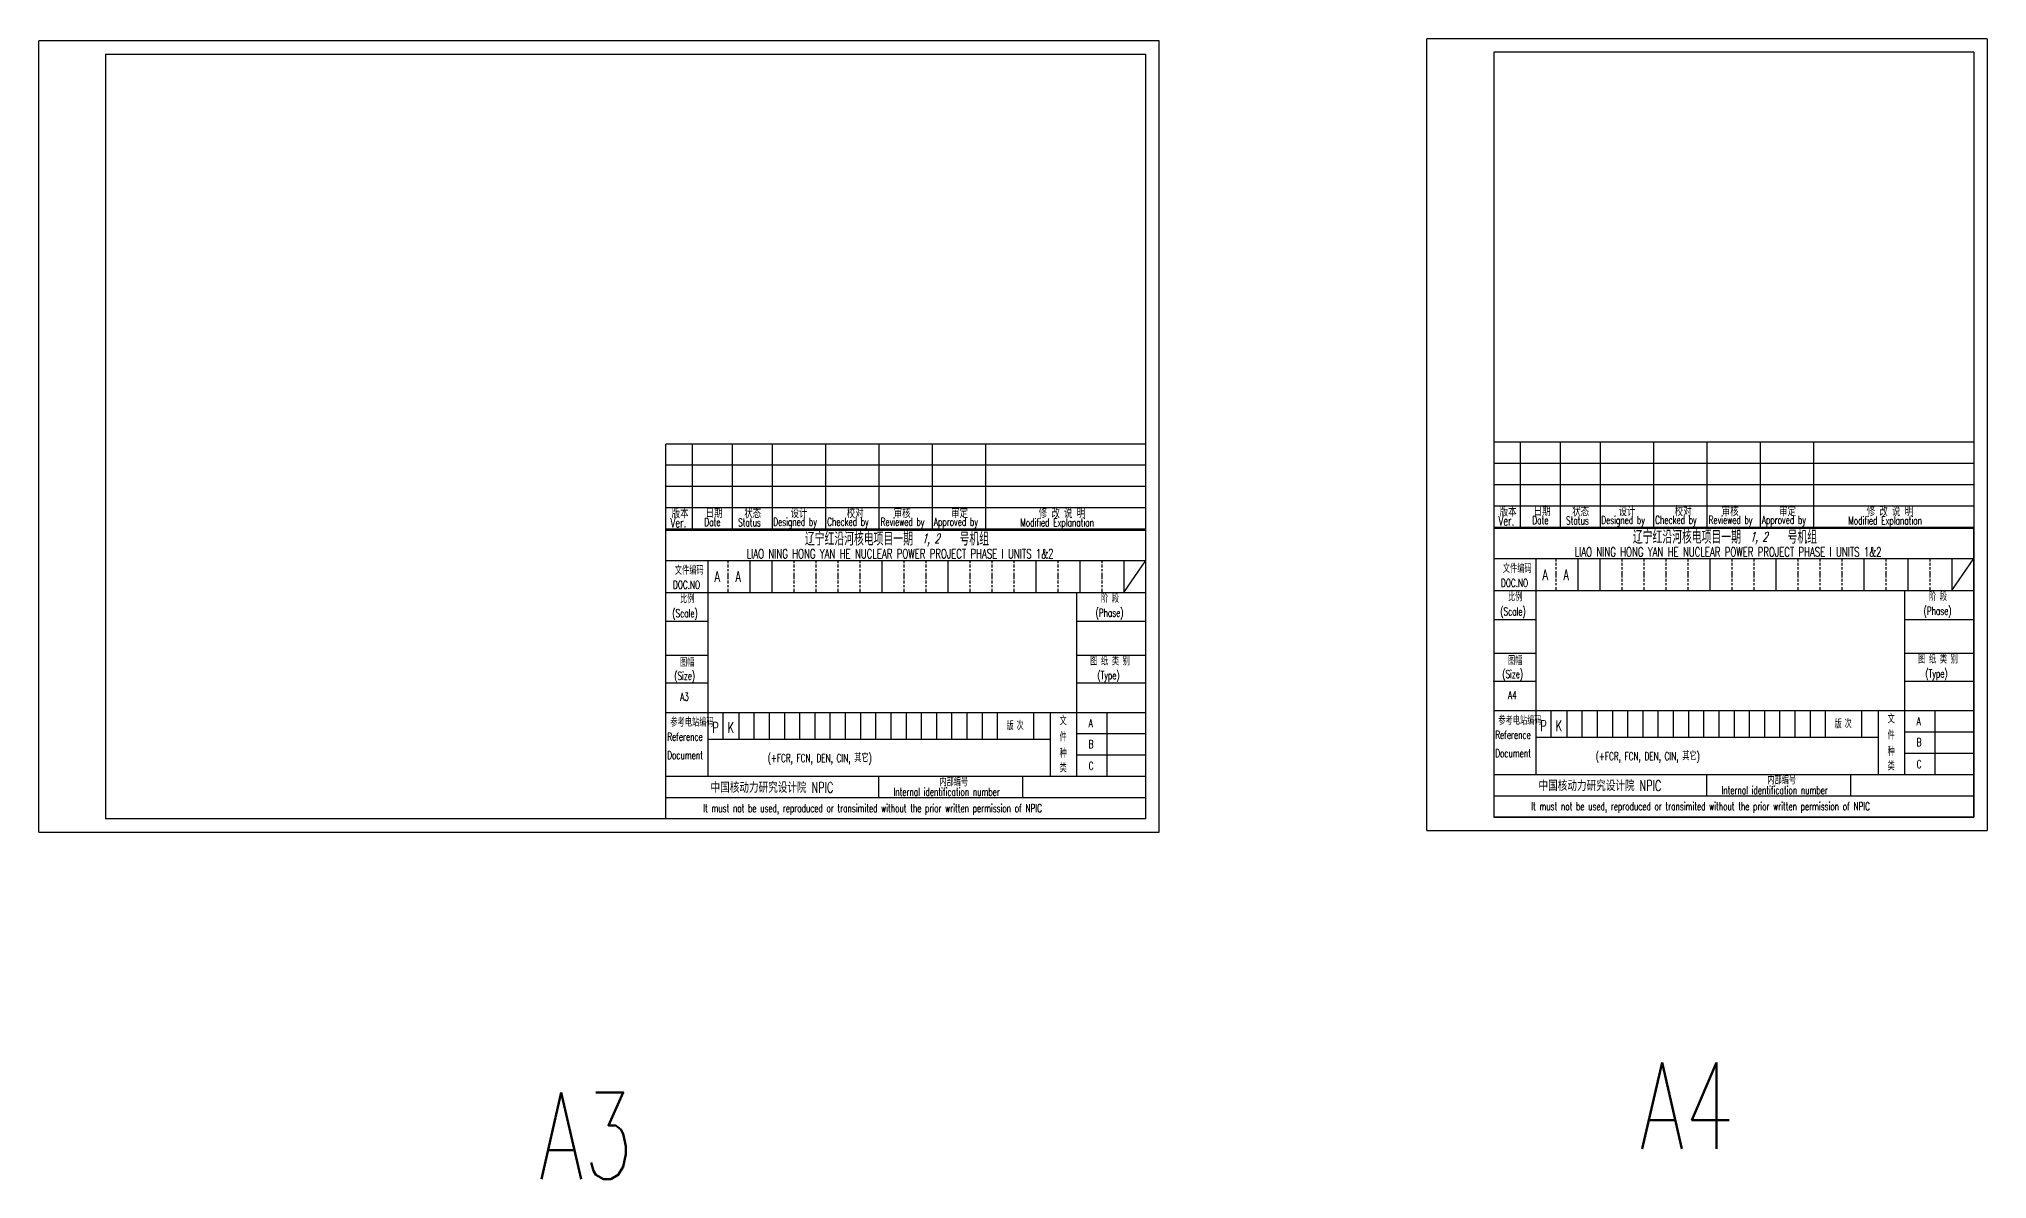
# Model space of a CAD drawing. Extents: x 2963 to 8481, y 2091 to 3069.
# Drawn here: x 7750 to 8481, y 2095 to 2523 of the extents above; entities that cross this region are included whole.
import ezdxf
from ezdxf.enums import TextEntityAlignment as Align

# ---------------------------------------------------------------- set-up
doc = ezdxf.new("R2010")
doc.units = 0
doc.header["$LTSCALE"] = 20
doc.header["$MEASUREMENT"] = 0
doc.layers.get('0').update_dxf_attribs({"linetype": 'CONTINUOUS'})
doc.layers.add('粗实线', color=7, linetype='CONTINUOUS')
doc.layers.add('细实线', color=3, linetype='CONTINUOUS')
doc.styles.add('HZ', font='romans.shx', dxfattribs={"width": 0.667, "bigfont": 'hztxt.shx'})
doc.styles.add('ROMANS', font='romans.shx', dxfattribs={"width": 0.667, "oblique": 15, "bigfont": 'hztxt3.shx'})
doc.styles.add('TEXT', font='romans.shx', dxfattribs={"width": 0.667, "bigfont": 'hztxt3.shx'})
doc.styles.add('ZHAN1', font='romans.shx', dxfattribs={"width": 0.67, "bigfont": 'hztxt3.shx'})

msp = doc.modelspace()

# ---------------------------------------------------------------- linework, layer by layer
for p, q in [((8295.7293, 2518.2871), (8295.7293, 2231.2871)), ((8475.7293, 2518.2871), (8295.7293, 2518.2871)), ((8475.7293, 2518.2871), (8475.7293, 2231.2871)), ((8165.2527, 2230.5958), (8165.2527, 2339.2958)), ((8475.7293, 2231.2871), (8475.7293, 2339.9871)), ((7985.2527, 2327.5958), (8165.2527, 2327.5958)), ((8295.7293, 2328.2871), (8475.7293, 2328.2871)), ((8295.7293, 2316.2871), (8475.7293, 2316.2871)), ((8449.8534, 2247.2871), (8449.8534, 2316.2871)), ((7985.2527, 2315.5958), (8165.2527, 2315.5958)), ((8139.3768, 2246.5958), (8139.3768, 2315.5958)), ((7985.2527, 2292.0987), (8001.064, 2292.0987)), ((8139.3768, 2292.0987), (8165.2527, 2292.0987)), ((8295.7293, 2292.79), (8311.5406, 2292.79)), ((8449.8534, 2292.79), (8475.7293, 2292.79)), ((7985.2527, 2270.5958), (8129.5062, 2270.5958)), ((7985.2527, 2270.5958), (8165.2527, 2270.5958)), ((8129.5062, 2246.5958), (8129.5062, 2270.5958)), ((8150.8298, 2246.5958), (8150.8298, 2270.5958)), ((8295.7293, 2271.2871), (8439.9828, 2271.2871)), ((8295.7293, 2271.2871), (8475.7293, 2271.2871)), ((8439.9828, 2247.2871), (8439.9828, 2271.2871)), ((8461.3064, 2247.2871), (8461.3064, 2271.2871)), ((8001.064, 2260.5692), (8129.5062, 2260.5692)), ((8311.5406, 2261.2605), (8439.9828, 2261.2605)), ((7985.2527, 2246.5958), (8165.2527, 2246.5958)), ((8295.7293, 2247.2871), (8475.7293, 2247.2871)), ((8165.2527, 2230.5958), (7985.2527, 2230.5958)), ((8295.7293, 2231.2871), (8475.7293, 2231.2871)), ((8475.7293, 2231.2871), (8295.7293, 2231.2871))]:
    msp.add_line(p, q)
at = {"linetype": 'Continuous'}
for p, q in [((8001.064, 2327.5958), (8001.064, 2246.5958)), ((8311.5406, 2328.2871), (8311.5406, 2247.2871))]:
    msp.add_line(p, q, dxfattribs=at)
at = {"layer": '粗实线'}
msp.add_line((8475.7293, 2231.2871), (8475.7293, 2339.9871), dxfattribs=at)
for points in [[(7775.2527, 2517.5958), (7775.2527, 2230.5958)], [(7775.2527, 2517.5958), (8165.2527, 2517.5958)], [(8165.2527, 2230.5958), (8165.2527, 2517.5958)], [(8475.7293, 2406.9871), (8475.7293, 2231.2871)], [(8165.2527, 2230.5958), (7775.2527, 2230.5958)], [(8165.2527, 2230.5958), (7985.2527, 2230.5958)], [(8475.7293, 2231.2871), (8295.7293, 2231.2871)]]:
    msp.add_lwpolyline(points, dxfattribs=at)
at = {"layer": '细实线'}
for p, q in [((7750.2527, 2225.5958), (7750.2527, 2522.5958)), ((8170.2527, 2522.5958), (7750.2527, 2522.5958)), ((8170.2527, 2225.5958), (8170.2527, 2522.5958)), ((8270.7293, 2226.2871), (8270.7293, 2523.2871)), ((8480.7293, 2523.2871), (8270.7293, 2523.2871)), ((8480.7293, 2523.2871), (8480.7293, 2226.2871)), ((8008.5027, 2327.5958), (8008.5027, 2326.5169)), ((8008.5027, 2326.0539), (8008.5027, 2324.9946)), ((8008.5027, 2324.3241), (8008.5027, 2323.5647)), ((8008.5027, 2322.9368), (8008.5027, 2321.5958)), ((8016.7527, 2327.5958), (8016.7527, 2321.5958)), ((8025.0027, 2327.5958), (8025.0027, 2321.5958)), ((8033.2527, 2327.5958), (8033.2527, 2326.5169)), ((8033.2527, 2326.0539), (8033.2527, 2324.9946)), ((8033.2527, 2324.3241), (8033.2527, 2323.5647)), ((8041.5027, 2327.5958), (8041.5027, 2326.5169)), ((8041.5027, 2326.0539), (8041.5027, 2324.9946)), ((8041.5027, 2324.3241), (8041.5027, 2323.5647)), ((8049.7527, 2327.5958), (8049.7527, 2326.5169)), ((8049.7527, 2326.0539), (8049.7527, 2324.9946)), ((8049.7527, 2324.3241), (8049.7527, 2323.5647)), ((8058.0027, 2327.5958), (8058.0027, 2326.5169)), ((8058.0027, 2326.0539), (8058.0027, 2324.9946)), ((8058.0027, 2324.3241), (8058.0027, 2323.5647)), ((8066.2527, 2327.5958), (8066.2527, 2315.5958)), ((8066.2527, 2327.5958), (8066.2527, 2326.5169)), ((8066.2527, 2326.0539), (8066.2527, 2324.9946)), ((8066.2527, 2324.3241), (8066.2527, 2323.5647)), ((8074.5027, 2327.5958), (8074.5027, 2326.5169)), ((8074.5027, 2326.0539), (8074.5027, 2324.9946)), ((8074.5027, 2324.3241), (8074.5027, 2323.5647)), ((8082.7527, 2327.5958), (8082.7527, 2326.5169)), ((8082.7527, 2326.0539), (8082.7527, 2324.9946)), ((8082.7527, 2324.3241), (8082.7527, 2323.5647)), ((8091.0027, 2327.5958), (8091.0027, 2315.5958)), ((8099.2527, 2327.5958), (8099.2527, 2326.5169)), ((8099.2527, 2326.0539), (8099.2527, 2324.9946)), ((8099.2527, 2324.3241), (8099.2527, 2323.5647)), ((8107.5027, 2327.5958), (8107.5027, 2326.5169)), ((8107.5027, 2326.0539), (8107.5027, 2324.9946)), ((8107.5027, 2324.3241), (8107.5027, 2323.5647)), ((8115.7527, 2327.5958), (8115.7527, 2326.5169)), ((8115.7527, 2326.0539), (8115.7527, 2324.9946)), ((8115.7527, 2324.3241), (8115.7527, 2323.5647)), ((8124.0027, 2327.5958), (8124.0027, 2321.5958)), ((8132.2527, 2327.5958), (8132.2527, 2326.5169)), ((8132.2527, 2326.0539), (8132.2527, 2324.9946)), ((8132.2527, 2324.3241), (8132.2527, 2323.5647)), ((8140.5027, 2327.5958), (8140.5027, 2321.5958)), ((8148.7527, 2327.5958), (8148.7527, 2326.5169)), ((8148.7527, 2326.0539), (8148.7527, 2324.9946)), ((8148.7527, 2324.3241), (8148.7527, 2323.5647)), ((8157.0027, 2327.5958), (8157.0027, 2321.5958)), ((8157.0027, 2315.5958), (8165.2527, 2327.5958)), ((8318.9793, 2328.2871), (8318.9793, 2327.2082)), ((8318.9793, 2326.7452), (8318.9793, 2325.6859)), ((8318.9793, 2325.0154), (8318.9793, 2324.2559)), ((8318.9793, 2323.6281), (8318.9793, 2322.2871)), ((8327.2293, 2328.2871), (8327.2293, 2322.2871)), ((8335.4793, 2328.2871), (8335.4793, 2322.2871)), ((8343.7293, 2328.2871), (8343.7293, 2327.2082)), ((8343.7293, 2326.7452), (8343.7293, 2325.6859)), ((8343.7293, 2325.0154), (8343.7293, 2324.2559)), ((8351.9793, 2328.2871), (8351.9793, 2327.2082)), ((8351.9793, 2326.7452), (8351.9793, 2325.6859)), ((8351.9793, 2325.0154), (8351.9793, 2324.2559)), ((8360.2293, 2328.2871), (8360.2293, 2327.2082)), ((8360.2293, 2326.7452), (8360.2293, 2325.6859)), ((8360.2293, 2325.0154), (8360.2293, 2324.2559)), ((8368.4793, 2328.2871), (8368.4793, 2327.2082)), ((8368.4793, 2326.7452), (8368.4793, 2325.6859)), ((8368.4793, 2325.0154), (8368.4793, 2324.2559)), ((8376.7293, 2328.2871), (8376.7293, 2316.2871)), ((8376.7293, 2328.2871), (8376.7293, 2327.2082)), ((8376.7293, 2326.7452), (8376.7293, 2325.6859)), ((8376.7293, 2325.0154), (8376.7293, 2324.2559)), ((8384.9793, 2328.2871), (8384.9793, 2327.2082)), ((8384.9793, 2326.7452), (8384.9793, 2325.6859)), ((8384.9793, 2325.0154), (8384.9793, 2324.2559)), ((8393.2293, 2328.2871), (8393.2293, 2327.2082)), ((8393.2293, 2326.7452), (8393.2293, 2325.6859)), ((8393.2293, 2325.0154), (8393.2293, 2324.2559)), ((8401.4793, 2328.2871), (8401.4793, 2316.2871)), ((8409.7293, 2328.2871), (8409.7293, 2327.2082)), ((8409.7293, 2326.7452), (8409.7293, 2325.6859)), ((8409.7293, 2325.0154), (8409.7293, 2324.2559)), ((8417.9793, 2328.2871), (8417.9793, 2327.2082)), ((8417.9793, 2326.7452), (8417.9793, 2325.6859)), ((8417.9793, 2325.0154), (8417.9793, 2324.2559)), ((8426.2293, 2328.2871), (8426.2293, 2327.2082)), ((8426.2293, 2326.7452), (8426.2293, 2325.6859)), ((8426.2293, 2325.0154), (8426.2293, 2324.2559)), ((8434.4793, 2328.2871), (8434.4793, 2322.2871)), ((8442.7293, 2328.2871), (8442.7293, 2327.2082)), ((8442.7293, 2326.7452), (8442.7293, 2325.6859)), ((8442.7293, 2325.0154), (8442.7293, 2324.2559)), ((8450.9793, 2328.2871), (8450.9793, 2322.2871)), ((8459.2293, 2328.2871), (8459.2293, 2327.2082)), ((8459.2293, 2326.7452), (8459.2293, 2325.6859)), ((8459.2293, 2325.0154), (8459.2293, 2324.2559)), ((8467.4793, 2328.2871), (8467.4793, 2322.2871)), ((8467.4793, 2316.2871), (8475.7293, 2328.2871)), ((8008.5027, 2321.5958), (8008.5027, 2320.5169)), ((8008.5027, 2320.0539), (8008.5027, 2318.9946)), ((8008.5027, 2318.3241), (8008.5027, 2317.5647)), ((8008.5027, 2316.9368), (8008.5027, 2315.5958)), ((8016.7527, 2321.5958), (8016.7527, 2315.5958)), ((8025.0027, 2321.5958), (8025.0027, 2315.5958)), ((8033.2527, 2316.9368), (8033.2527, 2315.5958)), ((8041.5027, 2316.9368), (8041.5027, 2315.5958)), ((8049.7527, 2316.9368), (8049.7527, 2315.5958)), ((8058.0027, 2316.9368), (8058.0027, 2315.5958)), ((8066.2527, 2316.9368), (8066.2527, 2315.5958)), ((8074.5027, 2316.9368), (8074.5027, 2315.5958)), ((8082.7527, 2316.9368), (8082.7527, 2315.5958)), ((8099.2527, 2316.9368), (8099.2527, 2315.5958)), ((8107.5027, 2316.9368), (8107.5027, 2315.5958)), ((8115.7527, 2316.9368), (8115.7527, 2315.5958)), ((8124.0027, 2321.5958), (8124.0027, 2315.5958)), ((8132.2527, 2316.9368), (8132.2527, 2315.5958)), ((8140.5027, 2321.5958), (8140.5027, 2315.5958)), ((8148.7527, 2316.9368), (8148.7527, 2315.5958)), ((8157.0027, 2321.5958), (8157.0027, 2315.5958)), ((8318.9793, 2322.2871), (8318.9793, 2321.2082)), ((8318.9793, 2320.7452), (8318.9793, 2319.6859)), ((8318.9793, 2319.0154), (8318.9793, 2318.2559)), ((8318.9793, 2317.6281), (8318.9793, 2316.2871)), ((8327.2293, 2322.2871), (8327.2293, 2316.2871)), ((8335.4793, 2322.2871), (8335.4793, 2316.2871)), ((8343.7293, 2317.6281), (8343.7293, 2316.2871)), ((8351.9793, 2317.6281), (8351.9793, 2316.2871)), ((8360.2293, 2317.6281), (8360.2293, 2316.2871)), ((8368.4793, 2317.6281), (8368.4793, 2316.2871)), ((8376.7293, 2317.6281), (8376.7293, 2316.2871)), ((8384.9793, 2317.6281), (8384.9793, 2316.2871)), ((8393.2293, 2317.6281), (8393.2293, 2316.2871)), ((8409.7293, 2317.6281), (8409.7293, 2316.2871)), ((8417.9793, 2317.6281), (8417.9793, 2316.2871)), ((8426.2293, 2317.6281), (8426.2293, 2316.2871)), ((8434.4793, 2322.2871), (8434.4793, 2316.2871)), ((8442.7293, 2317.6281), (8442.7293, 2316.2871)), ((8450.9793, 2322.2871), (8450.9793, 2316.2871)), ((8459.2293, 2317.6281), (8459.2293, 2316.2871)), ((8467.4793, 2322.2871), (8467.4793, 2316.2871)), ((8001.064, 2304.654), (7985.2527, 2304.654)), ((8165.2527, 2304.654), (8139.3768, 2304.654)), ((8311.5406, 2305.3453), (8295.7293, 2305.3453)), ((8475.7293, 2305.3453), (8449.8534, 2305.3453)), ((8001.064, 2281.5193), (7985.2527, 2281.5193)), ((8165.2527, 2281.5193), (8139.3768, 2281.5193)), ((8311.5406, 2282.2106), (8295.4793, 2282.2106)), ((8475.7293, 2282.2106), (8449.8534, 2282.2106)), ((8006.6298, 2270.5958), (8006.6298, 2260.5692)), ((8012.6707, 2270.5958), (8012.6707, 2260.5692)), ((8018.3707, 2270.5958), (8018.3707, 2260.5692)), ((8024.0707, 2270.5958), (8024.0707, 2260.5692)), ((8029.7707, 2270.5958), (8029.7707, 2260.5692)), ((8035.4707, 2270.5958), (8035.4707, 2260.5692)), ((8041.1707, 2270.5958), (8041.1707, 2260.5692)), ((8046.8707, 2270.5958), (8046.8707, 2260.5692)), ((8052.5707, 2270.5958), (8052.5707, 2260.5692)), ((8058.2707, 2270.5958), (8058.2707, 2260.5692)), ((8063.9707, 2270.5958), (8063.9707, 2260.5692)), ((8069.6707, 2270.5958), (8069.6707, 2260.5692)), ((8075.3707, 2270.5958), (8075.3707, 2260.5692)), ((8081.0707, 2270.5958), (8081.0707, 2260.5692)), ((8086.7707, 2270.5958), (8086.7707, 2260.5692)), ((8092.4707, 2270.5958), (8092.4707, 2260.5692)), ((8098.1707, 2270.5958), (8098.1707, 2260.5692)), ((8103.8707, 2270.5958), (8103.8707, 2260.5692)), ((8109.5707, 2270.5958), (8109.5707, 2260.5692)), ((8123.2239, 2270.5958), (8123.2239, 2260.5692)), ((8317.1065, 2271.2871), (8317.1065, 2261.2605)), ((8323.1473, 2271.2871), (8323.1473, 2261.2605)), ((8328.8473, 2271.2871), (8328.8473, 2261.2605)), ((8334.5473, 2271.2871), (8334.5473, 2261.2605)), ((8340.2473, 2271.2871), (8340.2473, 2261.2605)), ((8345.9473, 2271.2871), (8345.9473, 2261.2605)), ((8351.6473, 2271.2871), (8351.6473, 2261.2605)), ((8357.3473, 2271.2871), (8357.3473, 2261.2605)), ((8363.0473, 2271.2871), (8363.0473, 2261.2605)), ((8368.7473, 2271.2871), (8368.7473, 2261.2605)), ((8374.4473, 2271.2871), (8374.4473, 2261.2605)), ((8380.1473, 2271.2871), (8380.1473, 2261.2605)), ((8385.8473, 2271.2871), (8385.8473, 2261.2605)), ((8391.5473, 2271.2871), (8391.5473, 2261.2605)), ((8397.2473, 2271.2871), (8397.2473, 2261.2605)), ((8402.9473, 2271.2871), (8402.9473, 2261.2605)), ((8408.6473, 2271.2871), (8408.6473, 2261.2605)), ((8414.3473, 2271.2871), (8414.3473, 2261.2605)), ((8420.0473, 2271.2871), (8420.0473, 2261.2605)), ((8433.7005, 2271.2871), (8433.7005, 2261.2605)), ((8139.3768, 2262.5958), (8165.2527, 2262.5958)), ((8141.5526, 2262.5958), (8165.2527, 2262.5958)), ((8141.5526, 2262.5958), (8165.2527, 2262.5958)), ((8449.8534, 2263.2871), (8475.7293, 2263.2871)), ((8452.0292, 2263.2871), (8475.7293, 2263.2871)), ((8452.0292, 2263.2871), (8475.7293, 2263.2871)), ((8139.3768, 2254.5958), (8165.2527, 2254.5958)), ((8141.5526, 2254.5958), (8165.2527, 2254.5958)), ((8141.5526, 2254.5958), (8165.2527, 2254.5958)), ((8449.8534, 2255.2871), (8475.7293, 2255.2871)), ((8452.0292, 2255.2871), (8475.7293, 2255.2871)), ((8452.0292, 2255.2871), (8475.7293, 2255.2871)), ((8065.1511, 2238.5958), (8065.1511, 2246.5958)), ((8119.22, 2238.5958), (8119.22, 2246.5958)), ((8375.6277, 2239.2871), (8375.6277, 2247.2871)), ((8429.6967, 2239.2871), (8429.6967, 2247.2871)), ((7985.2527, 2238.5958), (8165.2527, 2238.5958)), ((8295.7293, 2239.2871), (8475.7293, 2239.2871)), ((7750.2527, 2225.5958), (8170.2527, 2225.5958)), ((8270.7293, 2226.2871), (8480.7293, 2226.2871))]:
    msp.add_line(p, q, dxfattribs=at)
at = {"layer": '细实线', "color": 3}
for p, q in [((7985.2527, 2338.9958), (8165.2527, 2338.9958)), ((8295.7293, 2339.6871), (8475.7293, 2339.6871)), ((8033.2527, 2322.9368), (8033.2527, 2321.5958)), ((8041.5027, 2322.9368), (8041.5027, 2321.5958)), ((8049.7527, 2322.9368), (8049.7527, 2321.5958)), ((8058.0027, 2322.9368), (8058.0027, 2321.5958)), ((8066.2527, 2322.9368), (8066.2527, 2321.5958)), ((8074.5027, 2322.9368), (8074.5027, 2321.5958)), ((8082.7527, 2322.9368), (8082.7527, 2321.5958)), ((8099.2527, 2322.9368), (8099.2527, 2321.5958)), ((8107.5027, 2322.9368), (8107.5027, 2321.5958)), ((8115.7527, 2322.9368), (8115.7527, 2321.5958)), ((8132.2527, 2322.9368), (8132.2527, 2321.5958)), ((8148.7527, 2322.9368), (8148.7527, 2321.5958)), ((8343.7293, 2323.6281), (8343.7293, 2322.2871)), ((8351.9793, 2323.6281), (8351.9793, 2322.2871)), ((8360.2293, 2323.6281), (8360.2293, 2322.2871)), ((8368.4793, 2323.6281), (8368.4793, 2322.2871)), ((8376.7293, 2323.6281), (8376.7293, 2322.2871)), ((8384.9793, 2323.6281), (8384.9793, 2322.2871)), ((8393.2293, 2323.6281), (8393.2293, 2322.2871)), ((8409.7293, 2323.6281), (8409.7293, 2322.2871)), ((8417.9793, 2323.6281), (8417.9793, 2322.2871)), ((8426.2293, 2323.6281), (8426.2293, 2322.2871)), ((8442.7293, 2323.6281), (8442.7293, 2322.2871)), ((8459.2293, 2323.6281), (8459.2293, 2322.2871)), ((8033.2527, 2321.5958), (8033.2527, 2320.5169)), ((8033.2527, 2320.0539), (8033.2527, 2318.9946)), ((8033.2527, 2318.3241), (8033.2527, 2317.5647)), ((8041.5027, 2321.5958), (8041.5027, 2320.5169)), ((8041.5027, 2320.0539), (8041.5027, 2318.9946)), ((8041.5027, 2318.3241), (8041.5027, 2317.5647)), ((8049.7527, 2321.5958), (8049.7527, 2320.5169)), ((8049.7527, 2320.0539), (8049.7527, 2318.9946)), ((8049.7527, 2318.3241), (8049.7527, 2317.5647)), ((8058.0027, 2321.5958), (8058.0027, 2320.5169)), ((8058.0027, 2320.0539), (8058.0027, 2318.9946)), ((8058.0027, 2318.3241), (8058.0027, 2317.5647)), ((8066.2527, 2321.5958), (8066.2527, 2320.5169)), ((8066.2527, 2320.0539), (8066.2527, 2318.9946)), ((8066.2527, 2318.3241), (8066.2527, 2317.5647)), ((8074.5027, 2321.5958), (8074.5027, 2320.5169)), ((8074.5027, 2320.0539), (8074.5027, 2318.9946)), ((8074.5027, 2318.3241), (8074.5027, 2317.5647)), ((8082.7527, 2321.5958), (8082.7527, 2320.5169)), ((8082.7527, 2320.0539), (8082.7527, 2318.9946)), ((8082.7527, 2318.3241), (8082.7527, 2317.5647)), ((8099.2527, 2321.5958), (8099.2527, 2320.5169)), ((8099.2527, 2320.0539), (8099.2527, 2318.9946)), ((8099.2527, 2318.3241), (8099.2527, 2317.5647)), ((8107.5027, 2321.5958), (8107.5027, 2320.5169)), ((8107.5027, 2320.0539), (8107.5027, 2318.9946)), ((8107.5027, 2318.3241), (8107.5027, 2317.5647)), ((8115.7527, 2321.5958), (8115.7527, 2320.5169)), ((8115.7527, 2320.0539), (8115.7527, 2318.9946)), ((8115.7527, 2318.3241), (8115.7527, 2317.5647)), ((8132.2527, 2321.5958), (8132.2527, 2320.5169)), ((8132.2527, 2320.0539), (8132.2527, 2318.9946)), ((8132.2527, 2318.3241), (8132.2527, 2317.5647)), ((8148.7527, 2321.5958), (8148.7527, 2320.5169)), ((8148.7527, 2320.0539), (8148.7527, 2318.9946)), ((8148.7527, 2318.3241), (8148.7527, 2317.5647)), ((8343.7293, 2322.2871), (8343.7293, 2321.2082)), ((8343.7293, 2320.7452), (8343.7293, 2319.6859)), ((8343.7293, 2319.0154), (8343.7293, 2318.2559)), ((8351.9793, 2322.2871), (8351.9793, 2321.2082)), ((8351.9793, 2320.7452), (8351.9793, 2319.6859)), ((8351.9793, 2319.0154), (8351.9793, 2318.2559)), ((8360.2293, 2322.2871), (8360.2293, 2321.2082)), ((8360.2293, 2320.7452), (8360.2293, 2319.6859)), ((8360.2293, 2319.0154), (8360.2293, 2318.2559)), ((8368.4793, 2322.2871), (8368.4793, 2321.2082)), ((8368.4793, 2320.7452), (8368.4793, 2319.6859)), ((8368.4793, 2319.0154), (8368.4793, 2318.2559)), ((8376.7293, 2322.2871), (8376.7293, 2321.2082)), ((8376.7293, 2320.7452), (8376.7293, 2319.6859)), ((8376.7293, 2319.0154), (8376.7293, 2318.2559)), ((8384.9793, 2322.2871), (8384.9793, 2321.2082)), ((8384.9793, 2320.7452), (8384.9793, 2319.6859)), ((8384.9793, 2319.0154), (8384.9793, 2318.2559)), ((8393.2293, 2322.2871), (8393.2293, 2321.2082)), ((8393.2293, 2320.7452), (8393.2293, 2319.6859)), ((8393.2293, 2319.0154), (8393.2293, 2318.2559)), ((8409.7293, 2322.2871), (8409.7293, 2321.2082)), ((8409.7293, 2320.7452), (8409.7293, 2319.6859)), ((8409.7293, 2319.0154), (8409.7293, 2318.2559)), ((8417.9793, 2322.2871), (8417.9793, 2321.2082)), ((8417.9793, 2320.7452), (8417.9793, 2319.6859)), ((8417.9793, 2319.0154), (8417.9793, 2318.2559)), ((8426.2293, 2322.2871), (8426.2293, 2321.2082)), ((8426.2293, 2320.7452), (8426.2293, 2319.6859)), ((8426.2293, 2319.0154), (8426.2293, 2318.2559)), ((8442.7293, 2322.2871), (8442.7293, 2321.2082)), ((8442.7293, 2320.7452), (8442.7293, 2319.6859)), ((8442.7293, 2319.0154), (8442.7293, 2318.2559)), ((8459.2293, 2322.2871), (8459.2293, 2321.2082)), ((8459.2293, 2320.7452), (8459.2293, 2319.6859)), ((8459.2293, 2319.0154), (8459.2293, 2318.2559))]:
    msp.add_line(p, q, dxfattribs=at)
at = {"layer": '细实线', "color": 3, "const_width": 0.5}
for points in [[(7985.2527, 2371.2958), (7985.2527, 2230.5958)], [(8165.2527, 2371.2958), (7985.2527, 2371.2958)], [(8165.2527, 2371.2958), (7985.2527, 2371.2958)], [(8165.2527, 2371.2958), (7985.2527, 2371.2958)], [(8165.2527, 2371.2958), (7985.2527, 2371.2958)], [(7995.2527, 2339.2958), (7995.2527, 2371.2958)], [(8010.2527, 2339.2958), (8010.2527, 2371.2958)], [(8025.2527, 2339.2958), (8025.2527, 2371.2958)], [(8085.2527, 2339.2958), (8085.2527, 2371.2958)], [(8105.2527, 2339.2958), (8105.2527, 2371.2958)], [(8475.7293, 2371.9871), (8295.7293, 2371.9871)], [(8475.7293, 2371.9871), (8295.7293, 2371.9871)], [(8475.7293, 2371.9871), (8295.7293, 2371.9871)], [(8475.7293, 2371.9871), (8295.7293, 2371.9871)], [(8305.7293, 2339.9871), (8305.7293, 2371.9871)], [(8320.7293, 2339.9871), (8320.7293, 2371.9871)], [(8335.7293, 2339.9871), (8335.7293, 2371.9871)], [(8395.7293, 2339.9871), (8395.7293, 2371.9871)], [(8415.7293, 2339.9871), (8415.7293, 2371.9871)], [(8165.2527, 2339.2958), (7985.2527, 2339.2958)], [(8475.7293, 2339.9871), (8295.7293, 2339.9871)]]:
    msp.add_lwpolyline(points, dxfattribs=at)
at = {"layer": '细实线', "color": 3}
for points in [[(8045.2527, 2339.2958, 0.5, 0.5, 0), (8045.2527, 2371.2958, 0.5, 0.5, 0)], [(8065.2527, 2339.2958, 0.5, 0.5, 0), (8065.2527, 2371.2958, 0.5, 0.5, 0)], [(8355.7293, 2339.9871, 0.5, 0.5, 0), (8355.7293, 2371.9871, 0.5, 0.5, 0)], [(8375.7293, 2339.9871, 0.5, 0.5, 0), (8375.7293, 2371.9871, 0.5, 0.5, 0)], [(7985.2527, 2339.2958, 0.6, 0.6, 0), (8165.2527, 2339.2958, 0.6, 0.6, 0)], [(8295.7293, 2339.9871, 0.6, 0.6, 0), (8475.7293, 2339.9871, 0.6, 0.6, 0)]]:
    msp.add_lwpolyline(points, format="xyseb", dxfattribs=at)
for points in [[(8165.2527, 2363.2958), (7985.2527, 2363.2958)], [(8475.7293, 2363.9871), (8295.7293, 2363.9871)], [(8165.2527, 2355.2958), (7985.2527, 2355.2958)], [(8475.7293, 2355.9871), (8295.7293, 2355.9871)], [(8165.2527, 2347.2958), (7985.2527, 2347.2958)], [(8475.7293, 2347.9871), (8295.7293, 2347.9871)]]:
    msp.add_lwpolyline(points, dxfattribs=at)

# ---------------------------------------------------------------- texts
for s, height, style, width, p in [('版本', 3.5, 'ZHAN1', 0.67, (7987.5113, 2343.4107)), ('日期', 3.5, 'ZHAN1', 0.67, (8000.2329, 2343.5689)), ('状态', 3.5, 'ZHAN1', 0.67, (8014.7126, 2343.4657)), ('设计', 3.5, 'HZ', 0.667, (8032.0966, 2343.5012)), ('校对', 3.5, 'ZHAN1', 0.67, (8053.1345, 2343.5012)), ('审核', 3.5, 'ZHAN1', 0.67, (8070.7647, 2343.5012)), ('审定', 3.5, 'ZHAN1', 0.67, (8092.3047, 2343.5012)), ('修 改 说 明', 3.5, 'ZHAN1', 0.67, (8125.0886, 2343.5012)), ('版本', 3.5, 'ZHAN1', 0.67, (8297.9879, 2344.102)), ('日期', 3.5, 'ZHAN1', 0.67, (8310.7095, 2344.2602)), ('状态', 3.5, 'ZHAN1', 0.67, (8325.1892, 2344.157)), ('设计', 3.5, 'HZ', 0.667, (8342.5732, 2344.1925)), ('校对', 3.5, 'ZHAN1', 0.67, (8363.6111, 2344.1925)), ('审核', 3.5, 'ZHAN1', 0.67, (8381.2413, 2344.1925)), ('审定', 3.5, 'ZHAN1', 0.67, (8402.7813, 2344.1925)), ('修 改 说 明', 3.5, 'ZHAN1', 0.67, (8435.5652, 2344.1925)), ('Ver.', 3.5, 'HZ', 0.67, (7987.0517, 2340.0096)), ('Date', 3, 'HZ', 0.67, (7999.7733, 2340.5164)), ('Status', 3, 'HZ', 0.67, (8012.4097, 2340.3874)), ('Designed by', 3, 'HZ', 0.67, (8025.5981, 2340.578)), ('Checked by', 3, 'HZ', 0.67, (8045.8163, 2340.6118)), ('Reviewed by', 3, 'HZ', 0.67, (8065.8531, 2340.6118)), ('Approved by', 3, 'HZ', 0.67, (8085.8251, 2340.6118)), ('Modified Explanation', 3, 'HZ', 0.67, (8118.2159, 2340.364)), ('Ver.', 3.5, 'HZ', 0.67, (8297.5283, 2340.7009)), ('Date', 3, 'HZ', 0.67, (8310.2499, 2341.2077)), ('Status', 3, 'HZ', 0.67, (8322.8863, 2341.0786)), ('Designed by', 3, 'HZ', 0.67, (8336.0747, 2341.2693)), ('Checked by', 3, 'HZ', 0.67, (8356.293, 2341.3031)), ('Reviewed by', 3, 'HZ', 0.67, (8376.3297, 2341.3031)), ('Approved by', 3, 'HZ', 0.67, (8396.3018, 2341.3031)), ('Modified Explanation', 3, 'HZ', 0.67, (8428.6925, 2341.0553)), ('A', 4, 'ROMANS', 0.67, (8003.5777, 2319.5342)), ('A', 4, 'ROMANS', 0.67, (8011.3981, 2319.5342)), ('A', 4, 'ROMANS', 0.67, (8314.0544, 2320.2255)), ('A', 4, 'ROMANS', 0.67, (8321.8747, 2320.2255)), ('P', 4, 'ROMANS', 0.67, (8002.7383, 2262.871)), ('K', 4, 'ROMANS', 0.67, (8008.5301, 2262.871)), ('P', 4, 'ROMANS', 0.67, (8313.2149, 2263.5623)), ('K', 4, 'ROMANS', 0.67, (8319.0067, 2263.5623)), ('A4', 32.5, 'TEXT', 0.667, (8350.5309, 2106.7586)), ('A3', 32.5, 'TEXT', 0.667, (7937.7437, 2095.4592))]:
    msp.add_text(s, height=height, dxfattribs=dict(at, style=style, width=width)).set_placement(p)
at = {"layer": '细实线', "color": 3, "width": 0.67}
for s, height, style, p in [('辽宁红沿河核电项目一期       号机组', 5, 'ZHAN1', (8071.9802, 2335.9317)), ('辽宁红沿河核电项目一期       号机组', 5, 'ZHAN1', (8382.4568, 2336.623)), ('LIAO NING HONG YAN HE NUCLEAR POWER PROJECT PHASE I UNITS 1&2', 3.5, 'HZ', (8073.1545, 2330.0983)), ('LIAO NING HONG YAN HE NUCLEAR POWER PROJECT PHASE I UNITS 1&2', 3.5, 'HZ', (8383.6311, 2330.7896))]:
    msp.add_text(s, height=height, dxfattribs=dict(at, style=style)).set_placement(p, align=Align.MIDDLE)
at = {"layer": '细实线', "color": 3, "style": 'ROMANS', "oblique": 15, "width": 0.67}
for p in [(8081.3727, 2334.0646), (8391.8493, 2334.7559)]:
    msp.add_text('1, 2', height=3.5, dxfattribs=at).set_placement(p)
at = {"layer": '细实线', "style": 'ROMANS', "width": 0.667}
for s, height, p in [('文件编码', 3, (7988.6793, 2322.2595)), ('文件编码', 3, (8299.1559, 2322.9508)), ('DOC.NO', 3, (7988.0243, 2316.956)), ('DOC.NO', 3, (8298.5009, 2317.6473)), ('阶 段', 3, (8458.9603, 2312.4633)), ('(Scale)', 3, (7987.7574, 2306.2761)), ('比例', 3, (7990.6173, 2311.5997)), ('(Phase)', 3, (8146.461, 2306.481)), ('阶 段', 3, (8148.4837, 2311.772)), ('(Scale)', 3, (8298.2341, 2306.9674)), ('比例', 3, (8301.0939, 2312.2909)), ('(Phase)', 3, (8456.9377, 2307.1722)), ('图幅', 3, (7990.6021, 2287.732)), ('图 纸 类 别', 3, (8144.411, 2288.2749)), ('(Type)', 3, (8147.1437, 2282.9839)), ('(Size)', 3, (8298.9662, 2283.4777)), ('图幅', 3, (8301.0787, 2288.4233)), ('图 纸 类 别', 3, (8454.8876, 2288.9662)), ('(Type)', 3, (8457.6203, 2283.6751)), ('(Size)', 3, (7988.4895, 2282.7864)), ('A3', 3, (7990.6734, 2274.9631)), ('A4', 3, (8301.1362, 2275.5079)), ('参考电站编码', 3, (7987.0178, 2265.2595)), ('版', 3, (8113.0688, 2263.9523)), ('次', 3, (8116.7988, 2264.0062)), ('文', 3, (8132.9552, 2265.8199)), ('A', 3, (8143.8732, 2265.035)), ('参考电站编码', 3, (8297.4944, 2265.9508)), ('版', 3, (8423.5454, 2264.6436)), ('次', 3, (8427.2755, 2264.6975)), ('文', 3, (8443.4319, 2266.5112)), ('A', 3, (8454.3498, 2265.7262)), ('Reference', 3, (7985.8505, 2259.956)), ('件', 3, (8132.9552, 2259.7538)), ('B', 3, (8143.8732, 2257.1509)), ('Reference', 3, (8296.3271, 2260.6473)), ('种', 3, (8443.4319, 2254.3014)), ('件', 3, (8443.4319, 2260.4451)), ('B', 3, (8454.3498, 2257.8422)), ('Document', 3, (7985.8505, 2253.0456)), ('(+FCR, FCN, DEN, CIN, 其它)', 3, (8023.5317, 2251.9413)), ('种', 3, (8132.9552, 2253.6101)), ('类', 3, (8132.9552, 2248.162)), ('C', 3, (8143.8732, 2248.9966)), ('Document', 3, (8296.3271, 2253.7369)), ('(+FCR, FCN, DEN, CIN, 其它)', 3, (8334.0083, 2252.6326)), ('类', 3, (8443.4319, 2248.8533)), ('C', 3, (8454.3498, 2249.6879)), ('中国核动力研究设计院 NPIC', 4, (8002.07, 2240.4016)), ('内部编号', 3, (8087.8806, 2242.8866)), ('中国核动力研究设计院 NPIC', 4, (8312.5467, 2241.0928)), ('Internal identification number', 3, (8381.1463, 2239.9335)), ('内部编号', 3, (8398.3572, 2243.5779)), ('It must not be used, reproduced or transimited without the prior written permission of NPIC', 3, (7999.34, 2233.1354)), ('Internal identification number', 3, (8070.6697, 2239.2423)), ('It must not be used, reproduced or transimited without the prior written permission of NPIC', 3, (8309.8166, 2233.8267))]:
    msp.add_text(s, height=height, dxfattribs=at).set_placement(p)

doc.saveas('drawing.dxf')
